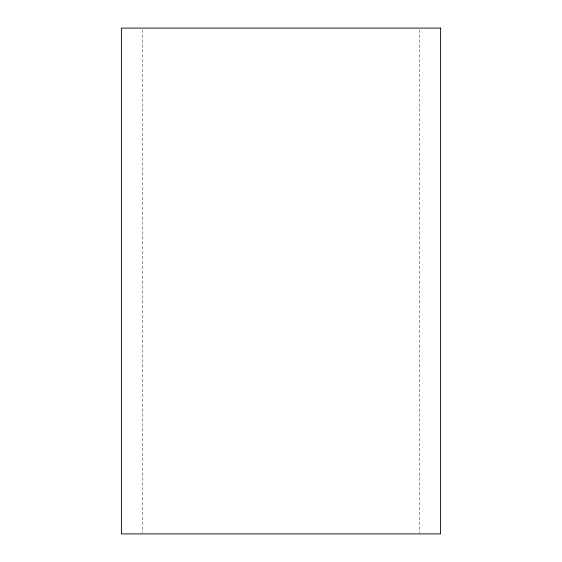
<?xml version="1.0" encoding="UTF-8"?>
<svg xmlns="http://www.w3.org/2000/svg" width="562" height="562" viewBox="0 0 562 562"><rect width="100%" height="100%" fill="white"/><g stroke="black" fill="none" stroke-linecap="round" stroke-linejoin="round"><path stroke-width="0.42" stroke-dasharray="2.81 2.11" d="M419.252 29.856L419.252 533.022M142.748 29.856L142.748 533.022"/><path stroke-width="0.84" d="M440.608 28.1L121.392 28.1L121.392 533.9L440.608 533.9L440.608 28.1"/></g></svg>
